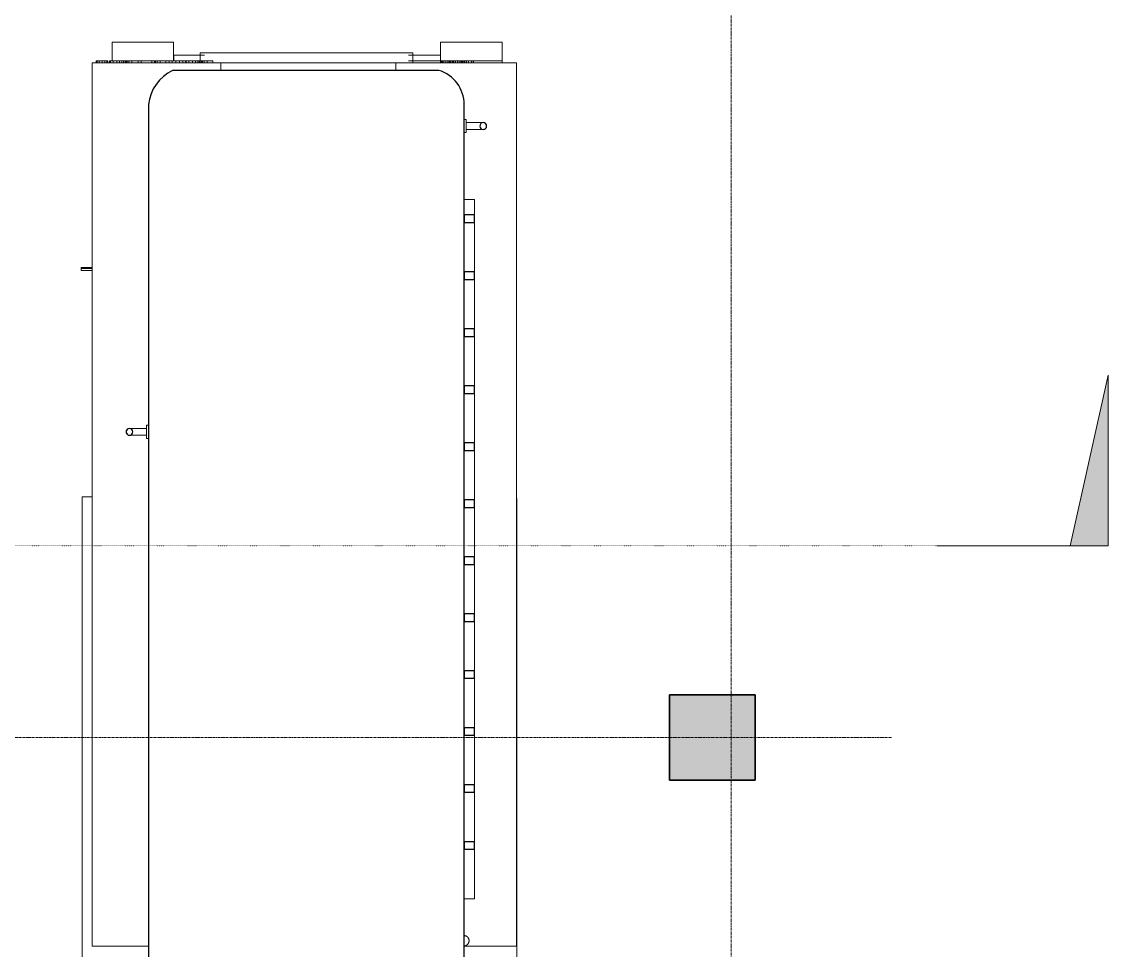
# Model space of a CAD drawing. Header units: millimetres. Extents: x -22696 to 333987, y -7117 to 2643871.
# Drawn here: x 20198 to 25914, y 2630 to 7518 of the extents above; entities that cross this region are included whole.
import ezdxf

# ---------------------------------------------------------------- set-up
doc = ezdxf.new("R2010")
doc.units = ezdxf.units.MM
doc.linetypes.add('Dot 2mm', pattern=[2, 0, -2])
doc.linetypes.add('Grid Line', pattern=[22.225, 12.7, -3.175, 3.175, -3.175])
for name, color, linetype, lineweight in [('A__MASS', 7, 'Continuous', 25), ('A_Center_Line', 7, 'Continuous', 9), ('A_Col_Ele', 7, 'Continuous', 18), ('A_Col_Sec', 7, 'Continuous', 35), ('A_Mass', 7, 'Continuous', 9), ('A_SEC', 7, 'Continuous', 9)]:
    doc.layers.add(name, color=color, linetype=linetype, lineweight=lineweight)

# ---------------------------------------------------------------- blocks, each defined once
blk = doc.blocks.new('FIRE_TRUCK_-_medium_size_13644 - Camion Man-V2-00-Ground Floor Plan')
at = {"layer": 'A__MASS'}
for p, q in [((-338.4, 8386.9), (-1740.1, 8386.9)), ((-1866.1, 8206.9), (-1866.1, 2146.1)), ((-205.3, 2146.1), (-205.3, 8206.9)), ((-151.1, 7626.5), (-205.3, 7626.5)), ((-205.3, 7626.5), (-205.3, 7586.5)), ((-151.1, 7586.5), (-151.1, 7626.5)), ((-205.3, 7586.5), (-151.1, 7586.5)), ((-151.1, 7326.5), (-205.3, 7326.5)), ((-205.3, 7326.5), (-205.3, 7286.5)), ((-151.1, 7286.5), (-151.1, 7326.5)), ((-205.3, 7286.5), (-151.1, 7286.5)), ((-151.1, 7026.5), (-205.3, 7026.5)), ((-205.3, 7026.5), (-205.3, 6986.5)), ((-205.3, 6986.5), (-151.1, 6986.5)), ((-151.1, 6986.5), (-151.1, 7026.5)), ((-151.1, 6726.5), (-205.3, 6726.5)), ((-205.3, 6726.5), (-205.3, 6686.5)), ((-151.1, 6686.5), (-151.1, 6726.5)), ((-205.3, 6686.5), (-151.1, 6686.5)), ((-151.1, 6426.5), (-205.3, 6426.5)), ((-205.3, 6426.5), (-205.3, 6386.5)), ((-151.1, 6386.5), (-151.1, 6426.5)), ((-205.3, 6386.5), (-151.1, 6386.5)), ((-151.1, 6126.5), (-205.3, 6126.5)), ((-205.3, 6126.5), (-205.3, 6086.5)), ((-151.1, 6086.5), (-151.1, 6126.5)), ((-205.3, 6086.5), (-151.1, 6086.5)), ((-151.1, 5826.5), (-205.3, 5826.5)), ((-205.3, 5826.5), (-205.3, 5786.5)), ((-205.3, 5786.5), (-151.1, 5786.5)), ((-151.1, 5786.5), (-151.1, 5826.5)), ((-151.1, 5526.5), (-205.3, 5526.5)), ((-205.3, 5526.5), (-205.3, 5486.5)), ((-151.1, 5486.5), (-151.1, 5526.5)), ((-205.3, 5486.5), (-151.1, 5486.5)), ((-151.1, 5226.5), (-205.3, 5226.5)), ((-205.3, 5226.5), (-205.3, 5186.5)), ((-151.1, 5186.5), (-151.1, 5226.5)), ((-205.3, 5186.5), (-151.1, 5186.5)), ((-151.1, 4926.5), (-205.3, 4926.5)), ((-205.3, 4926.5), (-205.3, 4886.5)), ((-151.1, 4886.5), (-151.1, 4926.5)), ((-205.3, 4886.5), (-151.1, 4886.5)), ((-151.1, 4626.5), (-205.3, 4626.5)), ((-205.3, 4626.5), (-205.3, 4586.5)), ((-205.3, 4586.5), (-151.1, 4586.5)), ((-151.1, 4586.5), (-151.1, 4626.5)), ((-151.1, 4326.5), (-205.3, 4326.5)), ((-205.3, 4326.5), (-205.3, 4286.5)), ((-151.1, 4286.5), (-151.1, 4326.5)), ((-205.3, 4286.5), (-151.1, 4286.5))]:
    blk.add_line(p, q, dxfattribs=at)
for centre, radius, start, end in [((-1639.1, 8182.1), 228.4, 116.24, 173.76), ((-395.3, 8205.7), 190, 0.3824, 72.5728), ((-105.3, 8093.9), 18, 90, 270), ((-105.3, 8093.9), 18, 270, 90), ((-1966.1, 6483.9), 18, 90, 270), ((-1966.1, 6483.9), 18, 270, 90)]:
    blk.add_arc(centre, radius, start, end, dxfattribs=at)
at = {"layer": 'A_Mass'}
for p, q in [((-2057.9, 8437.6), (-2057.9, 8535.8)), ((-1734.3, 8535.8), (-2057.9, 8535.8)), ((-1734.3, 8535.8), (-1734.3, 8437.6)), ((-329.3, 8437.6), (-329.3, 8535.8)), ((-329.3, 8535.8), (-5.7, 8535.8)), ((-5.7, 8535.8), (-5.7, 8437.6)), ((-1571, 8466.9), (-1733.2, 8466.9)), ((-1733.2, 8466.9), (-1733.2, 8451.9)), ((-476, 8479), (-1594.4, 8479)), ((-1594.4, 8479), (-1594.4, 8426.9)), ((-329.3, 8466.9), (-498.9, 8466.9)), ((-476, 8426.9), (-476, 8479)), ((-1486.1, 8426.9), (-2162.1, 8426.9)), ((-2162.1, 8226.9), (-2162.1, 8426.9)), ((-2141.9, 8436.9), (-2140.7, 8436.9)), ((-2141.9, 8426.9), (-2141.9, 8436.9)), ((-2140.7, 8436.9), (-2136.8, 8436.9)), ((-2140.7, 8426.9), (-2140.7, 8436.9)), ((-2136.8, 8436.9), (-2126.4, 8436.9)), ((-2136.8, 8426.9), (-2136.8, 8436.9)), ((-2126.4, 8436.9), (-2110.8, 8436.9)), ((-2126.4, 8426.9), (-2126.4, 8436.9)), ((-2110.8, 8436.9), (-2096.2, 8436.9)), ((-2110.8, 8426.9), (-2110.8, 8436.9)), ((-2096.2, 8436.9), (-2086.3, 8436.9)), ((-2096.2, 8426.9), (-2096.2, 8436.9)), ((-2086.3, 8436.9), (-2082.9, 8436.9)), ((-2086.3, 8426.9), (-2086.3, 8436.9)), ((-2082.9, 8436.9), (-2080.4, 8436.9)), ((-2082.9, 8426.9), (-2082.9, 8436.9)), ((-2080.4, 8436.9), (-2080.4, 8426.9)), ((-2070.6, 8436.9), (-2066, 8436.9)), ((-2070.6, 8426.9), (-2070.6, 8436.9)), ((-2066, 8436.9), (-2052.7, 8436.9)), ((-2066, 8426.9), (-2066, 8436.9)), ((-1734.3, 8437.6), (-2057.9, 8437.6)), ((-2052.7, 8436.9), (-2033.1, 8436.9)), ((-2052.7, 8426.9), (-2052.7, 8436.9)), ((-2033.1, 8436.9), (-2018, 8436.9)), ((-2033.1, 8426.9), (-2033.1, 8436.9)), ((-2018, 8436.9), (-2006, 8436.9)), ((-2018, 8426.9), (-2018, 8436.9)), ((-2006, 8436.9), (-1998.1, 8436.9)), ((-2006, 8426.9), (-2006, 8436.9)), ((-1998.1, 8436.9), (-1995.5, 8436.9)), ((-1998.1, 8426.9), (-1998.1, 8436.9)), ((-1995.5, 8436.9), (-1995.5, 8426.9)), ((-1986.8, 8436.9), (-1981.9, 8436.9)), ((-1986.8, 8426.9), (-1986.8, 8436.9)), ((-1981.9, 8436.9), (-1978.7, 8436.9)), ((-1981.9, 8426.9), (-1981.9, 8436.9)), ((-1978.7, 8436.9), (-1970.1, 8436.9)), ((-1978.7, 8426.9), (-1978.7, 8436.9)), ((-1970.1, 8436.9), (-1954.3, 8436.9)), ((-1970.1, 8426.9), (-1970.1, 8436.9)), ((-1954.3, 8436.9), (-1920.4, 8436.9)), ((-1954.3, 8426.9), (-1954.3, 8436.9)), ((-1920.4, 8426.9), (-1920.4, 8436.9)), ((-1905.6, 8436.9), (-1904.4, 8436.9)), ((-1905.6, 8426.9), (-1905.6, 8436.9)), ((-1904.4, 8436.9), (-1847.8, 8436.9)), ((-1904.4, 8426.9), (-1904.4, 8436.9)), ((-1847.8, 8426.9), (-1847.8, 8436.9)), ((-1834.2, 8436.9), (-1831.8, 8436.9)), ((-1834.2, 8426.9), (-1834.2, 8436.9)), ((-1831.8, 8436.9), (-1828.6, 8436.9)), ((-1831.8, 8426.9), (-1831.8, 8436.9)), ((-1828.6, 8436.9), (-1819.9, 8436.9)), ((-1828.6, 8426.9), (-1828.6, 8436.9)), ((-1819.9, 8436.9), (-1805.2, 8436.9)), ((-1819.9, 8426.9), (-1819.9, 8436.9)), ((-1805.2, 8436.9), (-1775.2, 8436.9)), ((-1805.2, 8426.9), (-1805.2, 8436.9)), ((-1775.2, 8426.9), (-1775.2, 8436.9)), ((-1757.9, 8436.9), (-1741, 8436.9)), ((-1757.9, 8426.9), (-1757.9, 8436.9)), ((-1741, 8436.9), (-1725.1, 8436.9)), ((-1741, 8426.9), (-1741, 8436.9)), ((-1733.2, 8451.9), (-1733.2, 8436.9)), ((-1725.1, 8436.9), (-1721.6, 8436.9)), ((-1721.6, 8436.9), (-1718.4, 8436.9)), ((-1721.6, 8426.9), (-1721.6, 8436.9)), ((-1718.4, 8436.9), (-1702.3, 8436.9)), ((-1702.3, 8436.9), (-1685.3, 8436.9)), ((-1702.3, 8426.9), (-1702.3, 8436.9)), ((-1685.3, 8426.9), (-1685.3, 8436.9)), ((-1685.3, 8436.9), (-1671.8, 8436.9)), ((-1671.8, 8436.9), (-1667.2, 8436.9)), ((-1671.8, 8426.9), (-1671.8, 8436.9)), ((-1667.2, 8436.9), (-1653.9, 8436.9)), ((-1667.2, 8426.9), (-1667.2, 8436.9)), ((-1653.9, 8436.9), (-1634.3, 8436.9)), ((-1653.9, 8426.9), (-1653.9, 8436.9)), ((-1634.3, 8436.9), (-1619.2, 8436.9)), ((-1634.3, 8426.9), (-1634.3, 8436.9)), ((-1619.2, 8436.9), (-1607.2, 8436.9)), ((-1619.2, 8426.9), (-1619.2, 8436.9)), ((-1607.2, 8436.9), (-1599.3, 8436.9)), ((-1607.2, 8426.9), (-1607.2, 8436.9)), ((-1599.3, 8436.9), (-1596.7, 8436.9)), ((-1599.3, 8426.9), (-1599.3, 8436.9)), ((-1596.7, 8436.9), (-1596.7, 8426.9)), ((-1596.7, 8436.9), (-1586.9, 8436.9)), ((-1586.9, 8436.9), (-1584.4, 8436.9)), ((-1586.9, 8426.9), (-1586.9, 8436.9)), ((-1584.4, 8436.9), (-1581.3, 8436.9)), ((-1584.4, 8426.9), (-1584.4, 8436.9)), ((-1581.3, 8436.9), (-1572.6, 8436.9)), ((-1581.3, 8426.9), (-1581.3, 8436.9)), ((-1572.6, 8436.9), (-1557.8, 8436.9)), ((-1572.6, 8426.9), (-1572.6, 8436.9)), ((-1557.8, 8436.9), (-1527.8, 8436.9)), ((-1557.8, 8426.9), (-1557.8, 8436.9)), ((-1527.8, 8426.9), (-1527.8, 8436.9)), ((-1486.1, 8426.9), (-1486.1, 8387.5)), ((-1486.1, 8426.9), (-565.3, 8426.9)), ((69.2, 8426.9), (-565.3, 8426.9)), ((-565.3, 8387.5), (-565.3, 8426.9)), ((-498.9, 8436.9), (-329.3, 8436.9)), ((-329.3, 8426.9), (-329.3, 8437.6)), ((-329.3, 8437.6), (-5.7, 8437.6)), ((-327, 8436.9), (-325.8, 8436.9)), ((-327, 8436.9), (-327, 8426.9)), ((-325.8, 8436.9), (-324.1, 8436.9)), ((-325.8, 8426.9), (-325.8, 8436.9)), ((-324.1, 8436.9), (-319.3, 8436.9)), ((-324.1, 8426.9), (-324.1, 8436.9)), ((-319.3, 8436.9), (-311.6, 8436.9)), ((-319.3, 8426.9), (-319.3, 8436.9)), ((-311.6, 8436.9), (-301.6, 8436.9)), ((-311.6, 8426.9), (-311.6, 8436.9)), ((-301.6, 8436.9), (-291.7, 8436.9)), ((-301.6, 8426.9), (-301.6, 8436.9)), ((-291.7, 8436.9), (-284.1, 8436.9)), ((-291.7, 8426.9), (-291.7, 8436.9)), ((-284.1, 8436.9), (-278.9, 8436.9)), ((-284.1, 8426.9), (-284.1, 8436.9)), ((-278.9, 8436.9), (-276.5, 8436.9)), ((-278.9, 8426.9), (-278.9, 8436.9)), ((-276.5, 8426.9), (-276.5, 8436.9)), ((-276.4, 8436.9), (-275.3, 8436.9)), ((-276.4, 8426.9), (-276.4, 8436.9)), ((-275.3, 8426.9), (-275.3, 8436.9)), ((-266.7, 8436.9), (-265.5, 8436.9)), ((-266.7, 8436.9), (-266.7, 8426.9)), ((-265.5, 8436.9), (-263.8, 8436.9)), ((-265.5, 8426.9), (-265.5, 8436.9)), ((-263.8, 8436.9), (-259, 8436.9)), ((-263.8, 8426.9), (-263.8, 8436.9)), ((-259, 8436.9), (-251.3, 8436.9)), ((-259, 8426.9), (-259, 8436.9)), ((-251.3, 8436.9), (-241.3, 8436.9)), ((-251.3, 8426.9), (-251.3, 8436.9)), ((-241.3, 8436.9), (-231.4, 8436.9)), ((-241.3, 8426.9), (-241.3, 8436.9)), ((-231.4, 8436.9), (-223.8, 8436.9)), ((-231.4, 8426.9), (-231.4, 8436.9)), ((-223.8, 8436.9), (-218.6, 8436.9)), ((-223.8, 8426.9), (-223.8, 8436.9)), ((-218.6, 8436.9), (-216.2, 8436.9)), ((-218.6, 8426.9), (-218.6, 8436.9)), ((-216.2, 8426.9), (-216.2, 8436.9)), ((-216, 8436.9), (-215, 8436.9)), ((-216, 8426.9), (-216, 8436.9)), ((-215, 8426.9), (-215, 8436.9)), ((-207.6, 8436.9), (-205.8, 8436.9)), ((-207.6, 8426.9), (-207.6, 8436.9)), ((-205.8, 8436.9), (-201.2, 8436.9)), ((-205.8, 8426.9), (-205.8, 8436.9)), ((-201.2, 8436.9), (-193.3, 8436.9)), ((-201.2, 8426.9), (-201.2, 8436.9)), ((-193.3, 8436.9), (-181.8, 8436.9)), ((-193.3, 8426.9), (-193.3, 8436.9)), ((-181.8, 8436.9), (-167.4, 8436.9)), ((-181.8, 8426.9), (-181.8, 8436.9)), ((-167.4, 8436.9), (-158.8, 8436.9)), ((-167.4, 8426.9), (-167.4, 8436.9)), ((-158.8, 8436.9), (-155.9, 8436.9)), ((-158.8, 8426.9), (-158.8, 8436.9)), ((-155.9, 8436.9), (-155.9, 8426.9)), ((-5.7, 8437.6), (-5.7, 8426.9)), ((69.2, 8426.9), (69.2, 8226.9)), ((-2162.1, 3777.4), (-2162.1, 8226.9)), ((69.2, 8226.9), (69.2, 3777.4)), ((-195.3, 8128.9), (-205.3, 8128.9)), ((-195.3, 8128.9), (-195.3, 8058.9)), ((-145.3, 8111.9), (-195.3, 8111.9)), ((-195.3, 8075.9), (-145.3, 8075.9)), ((-205.3, 8058.9), (-195.3, 8058.9)), ((-151.1, 7706.5), (-205.3, 7706.5)), ((-151.1, 7626.5), (-151.1, 7706.5)), ((-151.1, 7326.5), (-151.1, 7586.5)), ((-2219.7, 7343.9), (-2219.7, 7348.9)), ((-2162.1, 7348.9), (-2219.7, 7348.9)), ((-2219.7, 7333.9), (-2219.7, 7343.9)), ((-2162.1, 7343.9), (-2219.7, 7343.9)), ((-2162.1, 7333.9), (-2219.7, 7333.9)), ((-151.1, 7026.5), (-151.1, 7286.5)), ((-151.1, 6726.5), (-151.1, 6986.5)), ((-151.1, 6426.5), (-151.1, 6686.5)), ((-1866.1, 6518.9), (-1876.1, 6518.9)), ((-1876.1, 6448.9), (-1876.1, 6518.9)), ((-1876.1, 6501.9), (-1926.1, 6501.9)), ((-1926.1, 6465.9), (-1876.1, 6465.9)), ((-1876.1, 6448.9), (-1866.1, 6448.9)), ((-151.1, 6126.5), (-151.1, 6386.5)), ((-2162.1, 6142.2), (-2215.7, 6142.2)), ((-2215.7, 6142.2), (-2215.7, 3615)), ((72.5, 6132.3), (69.2, 6132.3)), ((72.5, 2987.3), (72.5, 6132.3)), ((-151.1, 5826.5), (-151.1, 6086.5)), ((-151.1, 5526.5), (-151.1, 5786.5)), ((-151.1, 5226.5), (-151.1, 5486.5)), ((-151.1, 4926.5), (-151.1, 5186.5)), ((-151.1, 4626.5), (-151.1, 4886.5)), ((-151.1, 4326.5), (-151.1, 4586.5)), ((-151.1, 4026.5), (-151.1, 4286.5)), ((-205.3, 4026.5), (-151.1, 4026.5)), ((-2162.1, 3777.4), (-1866.1, 3777.4)), ((-205.3, 3777.4), (69.2, 3777.4))]:
    blk.add_line(p, q, dxfattribs=at)
at = {"layer": 'A_Mass', "flags": 128}
for points in [[(-145.3, 8111.9), (-143.7, 8111.9), (-142.1, 8111.9), (-140.5, 8111.9), (-138.9, 8111.9), (-137.3, 8111.9), (-135.8, 8111.9), (-134.2, 8111.9), (-132.7, 8111.9), (-131.2, 8111.9), (-129.7, 8111.9), (-128.2, 8111.9), (-126.8, 8111.9), (-125.4, 8111.9), (-124, 8111.9), (-122.7, 8111.9), (-121.4, 8111.9), (-120.1, 8111.9), (-118.9, 8111.9), (-117.7, 8111.9), (-116.6, 8111.9), (-115.5, 8111.9), (-114.5, 8111.9), (-113.5, 8111.9), (-112.5, 8111.9), (-111.6, 8111.9), (-110.8, 8111.9), (-110, 8111.9), (-109.3, 8111.9), (-108.6, 8111.9), (-108, 8111.9), (-107.5, 8111.9), (-107, 8111.9), (-106.5, 8111.9), (-106.2, 8111.9), (-105.9, 8111.9), (-105.6, 8111.9)], [(-105.6, 8075.9), (-105.8, 8075.9), (-106.1, 8075.9), (-106.4, 8075.9), (-106.8, 8075.9), (-107.3, 8075.9), (-107.8, 8075.9), (-108.4, 8075.9), (-109.1, 8075.9), (-109.8, 8075.9), (-110.6, 8075.9), (-111.4, 8075.9), (-112.3, 8075.9), (-113.2, 8075.9), (-114.2, 8075.9), (-115.2, 8075.9), (-116.3, 8075.9), (-117.4, 8075.9), (-118.6, 8075.9), (-119.8, 8075.9), (-121, 8075.9), (-122.3, 8075.9), (-123.7, 8075.9), (-125, 8075.9), (-126.4, 8075.9), (-127.9, 8075.9), (-129.3, 8075.9), (-130.8, 8075.9), (-132.3, 8075.9), (-133.8, 8075.9), (-135.4, 8075.9), (-136.9, 8075.9), (-138.5, 8075.9), (-140.1, 8075.9), (-141.7, 8075.9), (-143.3, 8075.9), (-144.9, 8075.9), (-145.3, 8075.9)], [(-105.3, 8111.9), (-104.6, 8111.9), (-103.8, 8111.8), (-103.1, 8111.7), (-102.4, 8111.6), (-101.7, 8111.5), (-101, 8111.4), (-100.3, 8111.2), (-99.6, 8111), (-98.9, 8110.7), (-98.3, 8110.5), (-97.6, 8110.2), (-97, 8109.8), (-96.3, 8109.5), (-95.7, 8109.1), (-95.1, 8108.7), (-94.5, 8108.3), (-94, 8107.9), (-93.4, 8107.4), (-92.9, 8106.9)], [(-87.3, 8093.4), (-87.3, 8092.6), (-87.4, 8091.9), (-87.5, 8091.2), (-87.6, 8090.5), (-87.8, 8089.8), (-87.9, 8089.1), (-88.1, 8088.4), (-88.4, 8087.7), (-88.6, 8087), (-88.9, 8086.4), (-89.2, 8085.7), (-89.6, 8085.1), (-89.9, 8084.5), (-90.3, 8083.9), (-90.7, 8083.3), (-91.2, 8082.7), (-91.6, 8082.2), (-92.1, 8081.6), (-92.6, 8081.1), (-93.1, 8080.6), (-93.7, 8080.1), (-94.2, 8079.7), (-94.8, 8079.2), (-95.4, 8078.8), (-96, 8078.5), (-96.6, 8078.1), (-97.3, 8077.8), (-97.9, 8077.5), (-98.6, 8077.2), (-99.3, 8076.9), (-99.9, 8076.7), (-100.6, 8076.5), (-101.3, 8076.3), (-102, 8076.2), (-102.7, 8076.1), (-103.5, 8076), (-104.2, 8075.9), (-104.9, 8075.9)], [(-92.4, 8106.4), (-91.9, 8105.9), (-91.4, 8105.3), (-91, 8104.8), (-90.5, 8104.2), (-90.1, 8103.6), (-89.8, 8103), (-89.4, 8102.4), (-89.1, 8101.7), (-88.8, 8101.1), (-88.5, 8100.4), (-88.3, 8099.7), (-88, 8099), (-87.8, 8098.3), (-87.7, 8097.6), (-87.5, 8096.9), (-87.4, 8096.2), (-87.4, 8095.5), (-87.3, 8094.8), (-87.3, 8094.1)], [(-1984.1, 6484.4), (-1984.1, 6484.5), (-1984.1, 6485.2), (-1984, 6485.9), (-1983.9, 6486.6), (-1983.8, 6487.3), (-1983.7, 6488), (-1983.5, 6488.7), (-1983.3, 6489.4), (-1983.1, 6490.1), (-1982.8, 6490.8), (-1982.5, 6491.4), (-1982.2, 6492.1), (-1981.9, 6492.7), (-1981.5, 6493.3), (-1981.1, 6493.9), (-1980.7, 6494.5), (-1980.3, 6495.1), (-1979.8, 6495.6), (-1979.3, 6496.2), (-1978.8, 6496.7), (-1978.3, 6497.2), (-1977.8, 6497.7), (-1977.2, 6498.1), (-1976.6, 6498.6), (-1976, 6499), (-1975.4, 6499.4), (-1974.8, 6499.7), (-1974.2, 6500), (-1973.5, 6500.4), (-1972.8, 6500.6), (-1972.2, 6500.9), (-1971.5, 6501.1), (-1970.8, 6501.3), (-1970.1, 6501.5), (-1969.4, 6501.6), (-1968.7, 6501.7), (-1968, 6501.8), (-1967.2, 6501.9), (-1966.5, 6501.9)], [(-1979.1, 6471.4), (-1979.5, 6471.9), (-1980, 6472.5), (-1980.5, 6473), (-1980.9, 6473.6), (-1981.3, 6474.2), (-1981.7, 6474.8), (-1982, 6475.4), (-1982.3, 6476.1), (-1982.6, 6476.7), (-1982.9, 6477.4), (-1983.2, 6478.1), (-1983.4, 6478.8), (-1983.6, 6479.5), (-1983.7, 6480.2), (-1983.9, 6480.9), (-1984, 6481.6), (-1984.1, 6482.3), (-1984.1, 6483), (-1984.1, 6483.7)], [(-1966.1, 6465.9), (-1966.9, 6465.9), (-1967.6, 6466), (-1968.3, 6466.1), (-1969, 6466.2), (-1969.7, 6466.3), (-1970.4, 6466.4), (-1971.1, 6466.6), (-1971.8, 6466.8), (-1972.5, 6467.1), (-1973.2, 6467.3), (-1973.8, 6467.6), (-1974.5, 6468), (-1975.1, 6468.3), (-1975.7, 6468.7), (-1976.3, 6469.1), (-1976.9, 6469.5), (-1977.5, 6469.9), (-1978, 6470.4), (-1978.5, 6470.9)], [(-1965.9, 6501.9), (-1965.6, 6501.9), (-1965.3, 6501.9), (-1965, 6501.9), (-1964.6, 6501.9), (-1964.1, 6501.9), (-1963.6, 6501.9), (-1963, 6501.9), (-1962.3, 6501.9), (-1961.6, 6501.9), (-1960.9, 6501.9), (-1960, 6501.9), (-1959.2, 6501.9), (-1958.2, 6501.9), (-1957.2, 6501.9), (-1956.2, 6501.9), (-1955.1, 6501.9), (-1954, 6501.9), (-1952.8, 6501.9), (-1951.6, 6501.9), (-1950.4, 6501.9), (-1949.1, 6501.9), (-1947.8, 6501.9), (-1946.4, 6501.9), (-1945, 6501.9), (-1943.6, 6501.9), (-1942.1, 6501.9), (-1940.6, 6501.9), (-1939.1, 6501.9), (-1937.6, 6501.9), (-1936.1, 6501.9), (-1934.5, 6501.9), (-1932.9, 6501.9), (-1931.4, 6501.9), (-1929.8, 6501.9), (-1928.2, 6501.9), (-1926.6, 6501.9), (-1926.1, 6501.9)], [(-1926.1, 6465.9), (-1927.7, 6465.9), (-1929.3, 6465.9), (-1930.9, 6465.9), (-1932.5, 6465.9), (-1934.1, 6465.9), (-1935.6, 6465.9), (-1937.2, 6465.9), (-1938.7, 6465.9), (-1940.2, 6465.9), (-1941.7, 6465.9), (-1943.2, 6465.9), (-1944.6, 6465.9), (-1946, 6465.9), (-1947.4, 6465.9), (-1948.7, 6465.9), (-1950, 6465.9), (-1951.3, 6465.9), (-1952.5, 6465.9), (-1953.7, 6465.9), (-1954.8, 6465.9), (-1955.9, 6465.9), (-1957, 6465.9), (-1958, 6465.9), (-1958.9, 6465.9), (-1959.8, 6465.9), (-1960.6, 6465.9), (-1961.4, 6465.9), (-1962.1, 6465.9), (-1962.8, 6465.9), (-1963.4, 6465.9), (-1964, 6465.9), (-1964.5, 6465.9), (-1964.9, 6465.9), (-1965.3, 6465.9), (-1965.6, 6465.9), (-1965.8, 6465.9)], [(-205, 3777.9), (-203.9, 3778), (-202.8, 3778.1), (-201.7, 3778.3), (-200.7, 3778.6), (-199.6, 3778.8), (-198.5, 3779.2), (-197.5, 3779.5), (-196.5, 3779.9), (-195.5, 3780.4), (-194.5, 3780.9), (-193.5, 3781.4), (-192.6, 3782), (-191.7, 3782.6), (-190.8, 3783.2), (-189.9, 3783.9), (-189.1, 3784.6), (-188.2, 3785.3), (-187.5, 3786.1), (-186.7, 3786.9), (-186, 3787.8), (-185.3, 3788.6), (-184.7, 3789.5), (-184, 3790.4), (-183.5, 3791.4), (-182.9, 3792.3), (-182.4, 3793.3), (-182, 3794.3), (-181.6, 3795.3), (-181.2, 3796.3), (-180.8, 3797.4), (-180.6, 3798.5), (-180.3, 3799.5), (-180.1, 3800.6), (-179.9, 3801.7), (-179.8, 3802.8), (-179.7, 3803.9), (-179.7, 3805), (-179.7, 3806.1), (-179.8, 3807.2), (-179.9, 3808.3), (-180, 3809.4), (-180.2, 3810.4), (-180.4, 3811.5), (-180.7, 3812.6), (-181, 3813.6), (-181.3, 3814.7), (-181.7, 3815.7), (-182.2, 3816.7), (-182.7, 3817.7), (-183.2, 3818.7), (-183.7, 3819.6), (-184.3, 3820.6), (-185, 3821.5), (-185.6, 3822.3), (-186.3, 3823.2), (-187.1, 3824), (-187.8, 3824.8), (-188.6, 3825.6), (-189.4, 3826.3), (-190.3, 3827), (-191.2, 3827.6), (-192.1, 3828.3), (-193, 3828.8), (-194, 3829.4), (-194.9, 3829.9), (-195.9, 3830.4), (-196.9, 3830.8), (-198, 3831.2), (-199, 3831.5), (-200.1, 3831.8), (-201.1, 3832.1), (-202.2, 3832.3), (-203.3, 3832.5), (-204.4, 3832.6), (-205.5, 3832.7)]]:
    blk.add_lwpolyline(points, dxfattribs=at)
blk = doc.blocks.new('Section - Standard-341952-00-Ground Floor Plan')
at = {"layer": 'A_SEC'}
blk.add_hatch(color=256, dxfattribs=at).paths.add_polyline_path([(-2, 0), (-2, 9), (0, 0)])
for p, q in [((0, 0), (-2, 9)), ((-2, 9), (-2, 0)), ((-2, 0), (7, 0)), ((-2, 0), (0, 0))]:
    blk.add_line(p, q, dxfattribs=at)

msp = doc.modelspace()

# ---------------------------------------------------------------- hatches: boundary and pattern name
at = {"layer": 'A_Col_Ele'}
msp.add_hatch(color=9, dxfattribs=at).paths.add_polyline_path([(24055.5, 3525), (24055.5, 3975), (23605.5, 3975), (23605.5, 3525)])

# ---------------------------------------------------------------- linework, layer by layer
at = {"layer": 'A_Center_Line', "color": 8, "linetype": 'Grid Line'}
for p, q in [((23930.5, -1218.2), (23930.5, 14529.3)), ((24773.5, 3750), (6436.5, 3750))]:
    msp.add_line(p, q, dxfattribs=at)
at = {"layer": 'A_Col_Sec'}
for p, q in [((24055.5, 3975), (23605.5, 3975)), ((23605.5, 3975), (23605.5, 3525)), ((24055.5, 3525), (24055.5, 3975)), ((23605.5, 3525), (24055.5, 3525))]:
    msp.add_line(p, q, dxfattribs=at)
at = {"layer": 'A_SEC', "linetype": 'Dot 2mm'}
msp.add_line((6504.6, 4758.1), (25714.1, 4758.1), dxfattribs=at)

# ---------------------------------------------------------------- block references
at = {"layer": 'A_Mass'}
msp.add_blockref('FIRE_TRUCK_-_medium_size_13644 - Camion Man-V2-00-Ground Floor Plan', (22730.7, -1125), dxfattribs=at)
at = {"layer": 'A_SEC', "extrusion": (0, 0, -1), "xscale": 99.99999999999993, "yscale": 99.99999999999993, "zscale": 99.99999999999993}
msp.add_blockref('Section - Standard-341952-00-Ground Floor Plan', (-25714.1, 4758.1), dxfattribs=at)

doc.saveas('drawing.dxf')
